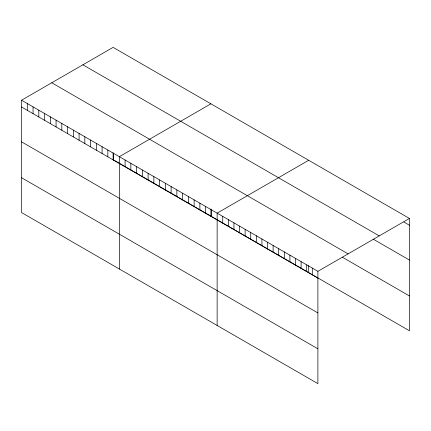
<?xml version="1.0" encoding="UTF-8"?>
<svg xmlns="http://www.w3.org/2000/svg" width="431" height="431" viewBox="0 0 431 431"><rect width="100%" height="100%" fill="white"/><g stroke="black" fill="none" stroke-linecap="round" stroke-linejoin="round"><path stroke-width="0.65" d="M21.55 100.218L317.895 271.315L317.895 383.638L21.55 212.548L21.55 100.218L113.105 47.362L409.45 218.452L409.45 330.782L113.105 159.685L113.105 152.59M210.899 103.823L119.344 156.679L119.344 269.009M308.693 160.284L217.138 213.14L217.138 325.47M317.895 271.315L409.45 218.452M403.852 222.008L409.45 225.241M82.892 64.806L379.237 235.897M373.068 239.065L409.45 260.071M51.763 82.779L348.108 253.87M342.279 257.172L409.45 295.952M21.55 107.012L317.895 278.103M21.55 141.837L317.895 312.928M21.55 177.717L317.895 348.814M312.297 268.082L312.297 274.87M308.693 265.512L308.693 272.607M306.7 264.849L306.7 271.638M301.102 261.617L301.102 268.405M295.504 258.385L295.504 265.173M289.907 255.152L289.907 261.946M284.309 251.925L284.309 258.713M278.712 248.692L278.712 255.481M273.114 245.46L273.114 252.248M267.516 242.227L267.516 249.016M261.919 238.995L261.919 245.783M256.321 235.762L256.321 242.551M250.723 232.53L250.723 239.324M245.126 229.303L245.126 236.091M239.528 226.07L239.528 232.859M233.931 222.838L233.931 229.626M228.333 219.605L228.333 226.394M222.735 216.373L222.735 223.161M211.384 209.822L211.384 216.61M210.899 209.051L210.899 216.146M205.63 206.497L205.63 213.286M199.882 203.179L199.882 209.967M194.128 199.855L194.128 206.648M188.374 196.536L188.374 203.324M182.62 193.212L182.62 200.006M176.866 189.893L176.866 196.681M171.118 186.575L171.118 193.363M165.364 183.25L165.364 190.039M159.61 179.932L159.61 186.72M153.856 176.608L153.856 183.396M148.108 173.289L148.108 180.077M142.354 169.965L142.354 176.753M136.6 166.646L136.6 173.434M130.846 163.322L130.846 170.11M125.098 160.003L125.098 166.792M113.59 153.361L113.59 160.149M107.836 150.036L107.836 156.83M102.088 146.718L102.088 153.506M96.334 143.399L96.334 150.187M90.58 140.075L90.58 146.863M84.826 136.756L84.826 143.545M79.078 133.432L79.078 140.22M73.324 130.114L73.324 136.902M67.57 126.789L67.57 133.578M61.816 123.471L61.816 130.259M56.068 120.147L56.068 126.935M50.314 116.828L50.314 123.616M44.56 113.504L44.56 120.292M38.806 110.185L38.806 116.973M33.058 106.861L33.058 113.655M27.304 103.542L27.304 110.331"/></g></svg>
